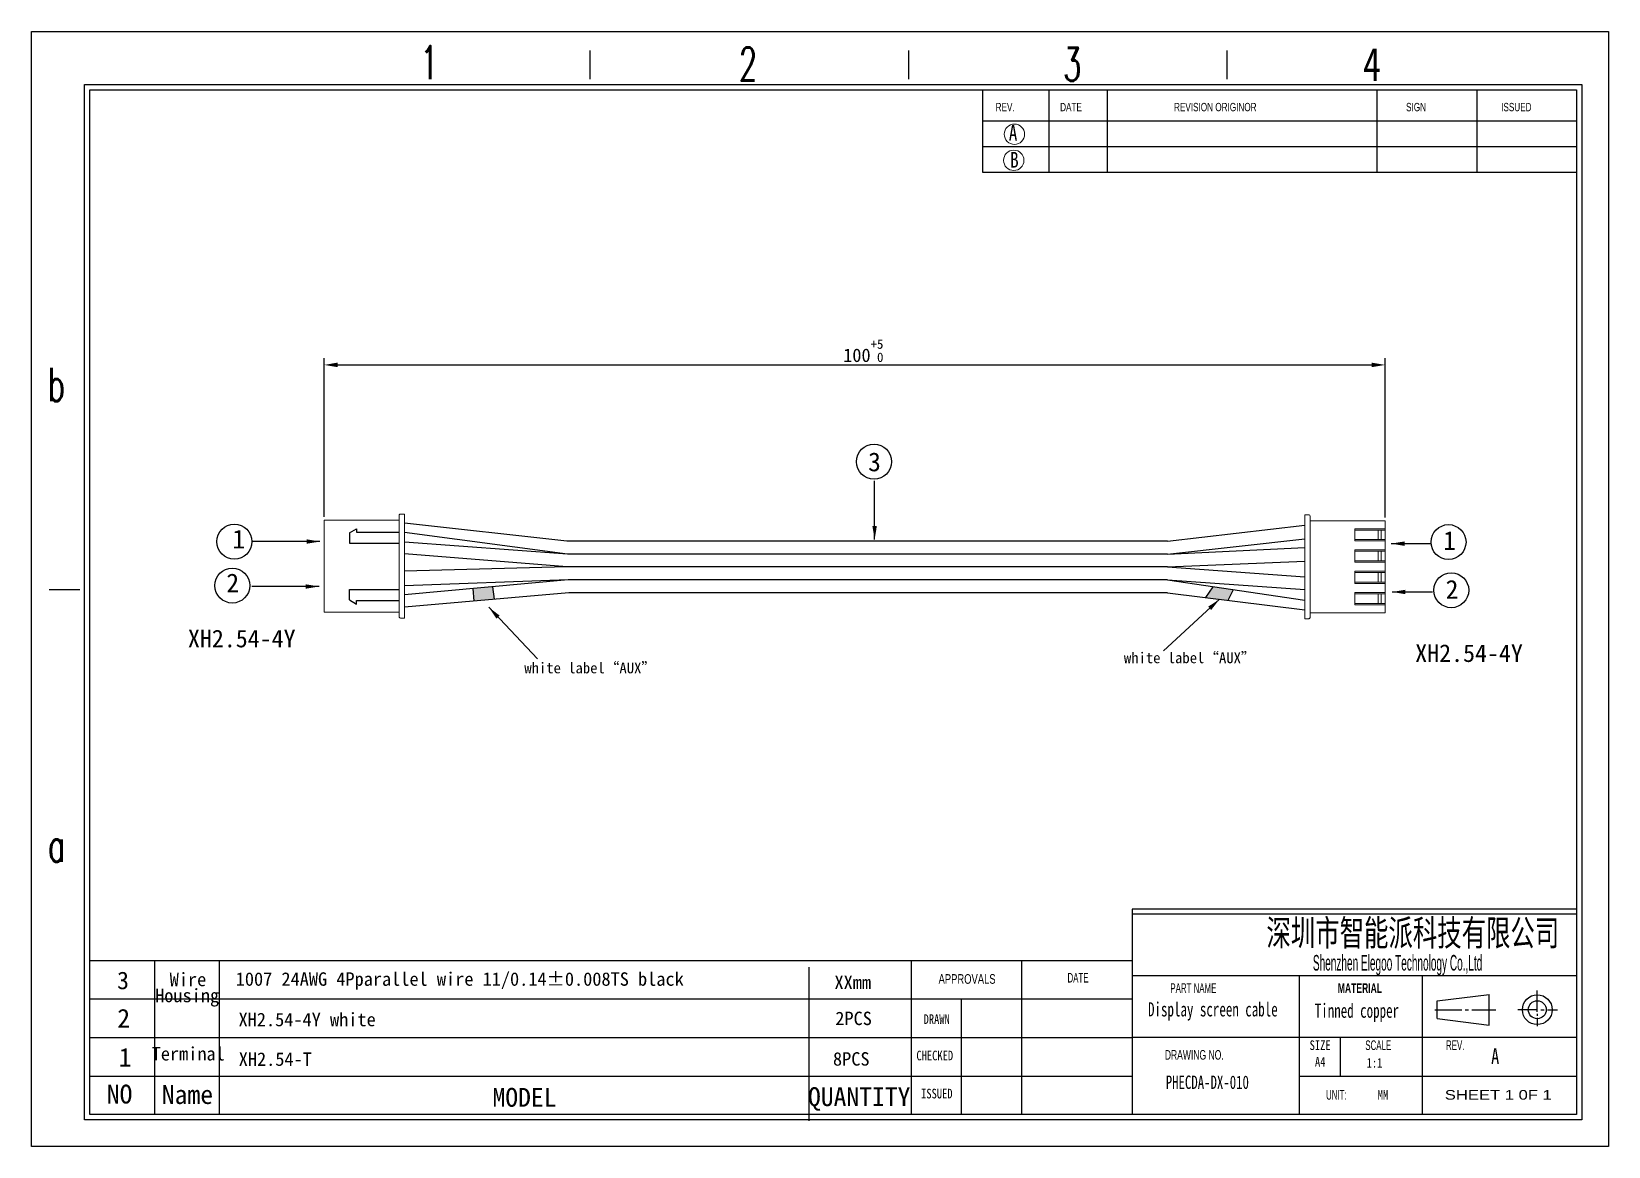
# Model space of a CAD drawing. Header units: millimetres. Extents: x 5 to 299, y 7 to 215.
import ezdxf

# ---------------------------------------------------------------- set-up
doc = ezdxf.new("R2010")
doc.units = ezdxf.units.MM
doc.header["$PDSIZE"] = -1
doc.linetypes.add('SLD-实线', pattern=[0])
doc.layers.add('SLD-0', color=179, linetype='SLD-实线')
doc.styles.add('SLDTEXTSTYLE0', font='', dxfattribs={"width": 0.67})
doc.styles.add('SLDTEXTSTYLE10', font='Gothic.ttf', dxfattribs={"width": 0.61171})
doc.styles.add('SLDTEXTSTYLE11', font='arialbd.ttf', dxfattribs={"width": 0.63516})
doc.styles.add('SLDTEXTSTYLE13', font='arial.ttf', dxfattribs={"width": 0.7584})
doc.styles.add('SLDTEXTSTYLE14', font='arial.ttf', dxfattribs={"width": 1.2324})
doc.styles.add('SLDTEXTSTYLE3', font='', dxfattribs={"width": 0.8})
doc.styles.add('SLDTEXTSTYLE4', font='simfang.ttf', dxfattribs={"width": 0.8})
doc.styles.add('SLDTEXTSTYLE5', font='', dxfattribs={"width": 0.8})
doc.styles.add('SLDTEXTSTYLE6', font='txt_____.ttf', dxfattribs={"width": 0.6365})
doc.styles.add('SLDTEXTSTYLE7', font='Gothic.ttf', dxfattribs={"width": 0.61171, "bigfont": 'bigfont'})
doc.styles.add('SLDTEXTSTYLE8', font='arial.ttf', dxfattribs={"width": 0.63516})
doc.styles.add('SLDTEXTSTYLE9', font='Gothic.ttf', dxfattribs={"width": 0.7304})
doc.styles.get("Standard").update_dxf_attribs({"font": ''})
doc.styles.get('SLDTEXTSTYLE0').set_extended_font_data('宋体')
doc.styles.get('SLDTEXTSTYLE3').set_extended_font_data('宋体')
doc.styles.get('SLDTEXTSTYLE5').set_extended_font_data('宋体', bold=True)
doc.styles.get('Standard').set_extended_font_data('宋体')
doc.dimstyles.new('ISO-25', dxfattribs={"dimtxt": 2.5, "dimasz": 2.5, "dimexe": 1.25, "dimexo": 0.625, "dimtad": 1, "dimtxsty": 'Standard', "dimcen": 2.5, "dimadec": 0, "dimazin": 0, "dimtfac": 1, "dimtmove": 0, "dimatfit": 3, "dimfxl": 1, "dimarcsym": 0})

# ---------------------------------------------------------------- blocks, each defined once
blk = doc.blocks.new('*D17')
at = {"color": 0, "lineweight": -2}
for p, q in [((59.74, 124.53), (59.74, 154.01)), ((62.24, 152.76), (254.57, 152.76)), ((257.07, 124.4), (257.07, 154.01))]:
    blk.add_line(p, q, dxfattribs=at)
at = {"color": 0}
for points in [[(62.24, 153.18), (62.24, 152.34), (59.74, 152.76)], [(254.57, 153.18), (254.57, 152.34), (257.07, 152.76)]]:
    blk.add_solid(points, dxfattribs=at)
at = {"layer": 'Defpoints', "color": 0}
for p in [(257.07, 152.76), (59.74, 123.91), (257.07, 123.78)]:
    blk.add_point(p, dxfattribs=at)
at = {"color": 0, "insert": (160.02, 157.47), "char_height": 2.5, "attachment_point": 5}
blk.add_mtext('\\P100{}{\\H0.7x;\\S+5^  0;}', dxfattribs=at)

msp = doc.modelspace()

# ---------------------------------------------------------------- hatches: boundary and pattern name
h = msp.add_hatch(color=256)
h.paths.add_polyline_path([(87.468, 111.168), (87.647, 108.84), (91.409, 109.168), (91.121, 111.5)])
h.paths.add_polyline_path([(225.12, 111.51), (223.737, 109.493), (227.883, 108.982), (228.862, 110.956)])

# ---------------------------------------------------------------- linework, layer by layer
for p, q in [((104.898, 119.973), (74.658, 123.311)), ((105.007, 117.573), (74.658, 121.56)), ((216.601, 119.973), (242.158, 122.954)), ((216.601, 117.573), (242.158, 120.378)), ((105.007, 117.573), (74.658, 119.809)), ((104.898, 115.173), (74.658, 117.591)), ((216.601, 117.573), (242.158, 118.826)), ((104.898, 115.173), (74.658, 114.4)), ((216.601, 115.173), (242.158, 116.233)), ((216.601, 115.173), (242.158, 113.361)), ((105.115, 112.773), (74.658, 111.638)), ((105.115, 112.773), (74.658, 110.003)), ((91.409, 109.168), (91.121, 111.5)), ((216.601, 112.773), (242.158, 108.986)), ((216.601, 112.773), (242.158, 111)), ((223.737, 109.493), (225.12, 111.51)), ((105.224, 110.373), (74.658, 107.708)), ((87.647, 108.84), (87.468, 111.168)), ((216.601, 110.373), (242.158, 107.222)), ((227.883, 108.982), (228.862, 110.956))]:
    msp.add_line(p, q)
at = {"color": 0}
for p, q in [((64.43, 121.51), (65.755, 122.295)), ((64.43, 121.51), (64.43, 119.577)), ((65.755, 122.295), (65.755, 121.637)), ((65.755, 121.637), (73.7, 121.637)), ((64.43, 119.577), (73.7, 119.577)), ((64.43, 110.993), (73.7, 110.993)), ((64.43, 109.061), (64.43, 110.993)), ((64.43, 109.061), (65.755, 108.275)), ((65.755, 108.275), (65.755, 108.934)), ((65.755, 108.934), (73.7, 108.934))]:
    msp.add_line(p, q, dxfattribs=at)
at = {"ltscale": 0.5}
for p, q in [((216.601, 119.973), (104.898, 119.973)), ((216.601, 117.573), (105.007, 117.573)), ((216.601, 115.173), (104.898, 115.173)), ((216.601, 112.773), (105.115, 112.773)), ((216.601, 110.373), (105.224, 110.373))]:
    msp.add_line(p, q, dxfattribs=at)
at = {"color": 179}
for p, q in [((28.187, 41.905), (28.187, 13.313)), ((40.19, 41.905), (40.189, 13.313)), ((178.291, 13.313), (178.291, 34.757)), ((16.184, 20.483), (210.014, 20.483))]:
    msp.add_line(p, q, dxfattribs=at)
at = {"color": 0, "lineweight": 0}
for points in [[(59.742, 123.907), (59.742, 116.439)], [(59.742, 123.907), (73.7, 123.907)], [(74.658, 125.024), (73.942, 125.024), (73.847, 125.003), (73.773, 124.95), (73.721, 124.876), (73.7, 124.782)], [(73.7, 124.782), (73.7, 108.275)], [(74.658, 125.024), (74.658, 108.275)], [(243.116, 124.652), (243.095, 124.747), (243.043, 124.82), (242.969, 124.873), (242.874, 124.894), (242.158, 124.894)], [(242.158, 122.292), (242.158, 124.894)], [(243.116, 122.292), (243.116, 124.652)], [(257.074, 123.778), (243.116, 123.778)], [(257.074, 122.292), (257.074, 123.778)], [(242.158, 105.543), (242.158, 122.292)], [(243.116, 105.786), (243.116, 122.292)], [(257.074, 122.292), (251.448, 122.292), (251.448, 120.028)], [(251.448, 122.05), (257.074, 122.05)], [(251.448, 120.27), (257.074, 120.27)], [(255.799, 120.27), (255.799, 122.05)], [(256.357, 120.27), (256.357, 122.05)], [(257.074, 114.129), (257.074, 122.292)], [(251.448, 120.028), (257.074, 120.028)], [(257.074, 118.332), (251.448, 118.332), (251.448, 116.067)], [(251.448, 118.089), (257.074, 118.089)], [(255.799, 116.309), (255.799, 118.089)], [(256.357, 116.309), (256.357, 118.089)], [(59.742, 116.439), (59.742, 108.275)], [(251.448, 116.309), (257.074, 116.309)], [(251.448, 116.067), (257.074, 116.067)], [(257.074, 114.371), (251.448, 114.371), (251.448, 112.106)], [(251.448, 114.129), (257.074, 114.129)], [(251.448, 112.348), (257.074, 112.348)], [(251.448, 112.106), (257.074, 112.106)], [(255.799, 112.348), (255.799, 114.129)], [(256.357, 112.348), (256.357, 114.129)], [(257.074, 106.66), (257.074, 114.129)], [(251.448, 108.145), (251.448, 110.41), (257.074, 110.41)], [(251.448, 110.168), (257.074, 110.168)], [(255.799, 108.388), (255.799, 110.168)], [(256.357, 108.388), (256.357, 110.168)], [(59.742, 108.275), (59.742, 106.79)], [(59.742, 106.79), (73.7, 106.79)], [(73.7, 108.275), (73.7, 105.915)], [(73.7, 105.915), (73.721, 105.821), (73.773, 105.747), (73.847, 105.694), (73.942, 105.673), (74.658, 105.673)], [(74.658, 108.275), (74.658, 105.673)], [(242.158, 105.543), (242.874, 105.543), (242.969, 105.565), (243.043, 105.617), (243.095, 105.691), (243.116, 105.786)], [(257.074, 106.66), (243.116, 106.66)], [(251.448, 108.388), (257.074, 108.388)], [(251.448, 108.145), (257.074, 108.145)]]:
    msp.add_lwpolyline(points, dxfattribs=at)
for centre in [(162.015, 134.757), (43.051, 119.883), (268.865, 119.794), (42.646, 111.722), (269.366, 110.856)]:
    msp.add_circle(centre, 3.255)
at = {"layer": 'SLD-0'}
for p, q in [((5.321, 214.768), (298.616, 214.768)), ((5.321, 7.388), (5.321, 214.768)), ((298.616, 214.768), (298.616, 7.388)), ((16.184, 13.313), (16.184, 203.905)), ((16.184, 203.905), (292.691, 203.905)), ((255.527, 203.905), (255.527, 188.607)), ((274.109, 203.905), (274.109, 188.607)), ((292.691, 203.905), (292.691, 13.313)), ((292.691, 13.313), (16.184, 13.313)), ((298.616, 7.388), (5.321, 7.388))]:
    msp.add_line(p, q, dxfattribs=at)
at = {"layer": 'SLD-0', "color": 6, "linetype": 'Continuous'}
for p, q in [((109.21, 205.88), (109.21, 211.263)), ((168.462, 205.88), (168.462, 211.263)), ((227.713, 205.88), (227.713, 211.263)), ((15.196, 12.325), (15.196, 204.892)), ((15.196, 204.892), (293.678, 204.892)), ((293.678, 204.892), (293.678, 12.325)), ((14.314, 110.947), (8.577, 110.947)), ((293.678, 12.325), (15.196, 12.325))]:
    msp.add_line(p, q, dxfattribs=at)
at = {"layer": 'SLD-0', "color": 179, "linetype": 'Continuous'}
for p, q in [((182.168, 203.905), (182.168, 188.607)), ((194.559, 203.905), (194.559, 188.607)), ((205.395, 203.905), (205.395, 188.607)), ((182.168, 198.168), (292.691, 198.168)), ((182.168, 193.388), (292.691, 193.388)), ((182.168, 188.607), (292.691, 188.607)), ((292.691, 51.556), (210.014, 51.556)), ((210.014, 51.556), (210.014, 13.313)), ((292.691, 50.6), (210.014, 50.6)), ((210.014, 41.905), (16.184, 41.905)), ((168.896, 41.905), (168.903, 13.313)), ((189.458, 41.905), (189.458, 13.313)), ((149.89, 40.74), (149.89, 12.147)), ((292.691, 39.127), (210.014, 39.127)), ((241.062, 39.127), (241.062, 13.313)), ((264.008, 13.313), (264.008, 39.127)), ((266.764, 34.448), (276.397, 35.632)), ((276.397, 29.94), (276.397, 35.632)), ((285.378, 32.443), (285.378, 36.41)), ((210.014, 34.757), (16.184, 34.757)), ((210.014, 34.757), (16.184, 34.757)), ((266.295, 32.827), (271.339, 32.827)), ((266.764, 31.2), (266.764, 34.448)), ((271.97, 32.827), (272.6, 32.827)), ((273.231, 32.827), (277.645, 32.827)), ((285.378, 32.827), (281.778, 32.827)), ((286.009, 32.827), (286.64, 32.827)), ((287.27, 32.827), (289.162, 32.827)), ((266.764, 31.2), (276.397, 29.94)), ((285.378, 32.06), (285.378, 31.677)), ((285.378, 31.294), (285.378, 29.761)), ((210.014, 27.609), (16.184, 27.609)), ((292.691, 27.654), (210.014, 27.654)), ((248.711, 27.654), (248.711, 20.483)), ((241.062, 20.483), (292.691, 20.483)), ((200.907, 13.313), (159.795, 13.313))]:
    msp.add_line(p, q, dxfattribs=at)
at = {"layer": 'SLD-0', "lineweight": 18}
for centre in [(188.131, 195.657), (188.009, 190.809)]:
    msp.add_circle(centre, 1.894, dxfattribs=at)
at = {"layer": 'SLD-0', "color": 179, "linetype": 'Continuous'}
for radius in [2.771, 1.669]:
    msp.add_circle((285.378, 32.827), radius, dxfattribs=at)

# ---------------------------------------------------------------- texts
for s, insert, char_height, width, attachment_point in [('3', (160.914, 136.475), 3.5, 3.94331, 1), ('1', (42.664, 122.116), 3.5, 3.12338, 1), ('1', (267.876, 121.839), 3.5, 3.12338, 1), ('2', (41.546, 113.954), 3.5, 3.12338, 1), ('2', (268.331, 112.755), 3.5, 3.12338, 1), ('XH2.54-4Y', (34.407, 103.499), 3.2708, 32.8442, 1), ('XH2.54-4Y', (262.669, 100.782), 3.2708, 32.8442, 1), ('white label“AUX”', (96.975, 97.392), 2, 27.2166, 1), ('white label“AUX”', (208.49, 99.281), 2, 26.0754, 1), ('3', (21.223, 36.589), 3.271, 7.65455, 7), ('Wire', (31.012, 39.697), 2.5, 7.89735, 1), ('1007 24AWG 4Pparallel wire 11/0.14{\\Ftxt|c134;%%P}0.008TS black', (43.296, 39.778), 2.5, 95.04874, 1), ('XXmm', (154.659, 39.162), 2.5, 9.70524, 1), (' Housing', (28.308, 36.717), 2.5, 7.48584, 1), ('{\\fSimSun|b0|i0|c134|p2;2}', (21.268, 32.982), 3.5, 3.84369, 1), ('\\pt20;XH2.54-4Y white', (43.826, 32.248), 2.5, 32.82062, 1), ('2PCS', (154.814, 32.461), 2.5, 9.70524, 1), ('{\\fSimSun|b0|i0|c134|p2;1}', (21.548, 25.717), 3.5, 5.63403, 1), ('Terminal', (27.663, 25.883), 2.5, 7.89735, 1), ('XH2.54-T', (43.856, 24.885), 2.5, 19.14638, 1), ('8PCS', (154.382, 24.923), 2.5, 9.70524, 1), ('{\\f@SimSun|b0|i0|c134|p2;\\W0.7;PHECDA-DX-010}', (216.27, 20.586), 2.5, 40.28507, 1), ('NO', (19.321, 18.878), 3.5, 10.0429, 1), ('Name', (29.561, 18.796), 3.5, 10.0429, 1), ('MODEL', (91.058, 18.281), 3.5, 10.0429, 1), ('QUANTITY', (149.737, 18.399), 3.5, 10.0429, 1)]:
    msp.add_mtext(s, dxfattribs=dict(insert=insert, char_height=char_height, width=width, attachment_point=attachment_point))
at = {"layer": 'SLD-0'}
for s, insert, char_height, attachment_point, style in [('1', (77.62, 212.065), 6.172, 1, 'SLDTEXTSTYLE6'), ('2', (136.897, 211.821), 6.172, 1, 'SLDTEXTSTYLE6'), ('3', (197.216, 211.759), 6.172, 1, 'SLDTEXTSTYLE6'), ('4', (252.95, 211.753), 6.172, 1, 'SLDTEXTSTYLE5'), ('A', (187.087, 197.38), 2.903, 1, 'SLDTEXTSTYLE5'), ('B', (187.341, 192.365), 2.903, 1, 'SLDTEXTSTYLE5'), ('b', (8.344, 152.186), 6.172, 1, 'SLDTEXTSTYLE6'), ('a', (8.389, 66.517), 6.172, 1, 'SLDTEXTSTYLE6'), ('{\\fSimSun|b0|i0|c134|p2;\\W0.689;深圳市智能派科技有限公司}', (262.232, 49.545), 4.82808, 2, 'SLDTEXTSTYLE11'), ('{\\fSimSun|b0|i0|c134|p2;\\C0;A}', (276.798, 25.648), 2.91042, 1, 'SLDTEXTSTYLE13')]:
    msp.add_mtext(s, dxfattribs=dict(at, insert=insert, char_height=char_height, attachment_point=attachment_point, style=style))
at = {"layer": 'SLD-0', "color": 179}
for s, insert, char_height, attachment_point, style in [('REV.', (184.638, 201.494), 1.5536, 1, 'SLDTEXTSTYLE9'), ('DATE', (196.636, 201.494), 1.5536, 1, 'SLDTEXTSTYLE9'), ('REVISION ORIGINOR', (217.817, 201.494), 1.55363, 1, 'SLDTEXTSTYLE9'), ('SIGN', (260.976, 201.494), 1.5536, 1, 'SLDTEXTSTYLE9'), ('ISSUED', (278.657, 201.494), 1.5536, 1, 'SLDTEXTSTYLE9'), ('{\\W0.46;Shenzhen Elegoo Technology Co.,Ltd}', (259.396, 43.008), 2.91042, 2, 'SLDTEXTSTYLE13'), ('APPROVALS', (179.324, 39.44), 1.7927, 2, 'SLDTEXTSTYLE9'), ('DATE', (199.958, 39.671), 1.7927, 2, 'SLDTEXTSTYLE7'), ('PART NAME', (221.414, 37.739), 1.7927, 2, 'SLDTEXTSTYLE10'), ('MATERIAL', (252.389, 37.739), 1.7927, 2, 'SLDTEXTSTYLE11'), ('DRAWN', (173.672, 31.966), 1.7927, 2, 'SLDTEXTSTYLE4'), ('SIZE', (244.988, 27.115), 1.7927, 2, 'SLDTEXTSTYLE4'), ('SCALE', (255.798, 27.115), 1.7927, 2, 'SLDTEXTSTYLE7'), ('REV.', (270.119, 27.115), 1.7927, 2, 'SLDTEXTSTYLE7'), ('CHECKED', (173.312, 25.199), 1.7927, 2, 'SLDTEXTSTYLE4'), ('DRAWING NO.', (221.579, 25.323), 1.79265, 2, 'SLDTEXTSTYLE8'), ('A4', (244.999, 24.047), 1.7927, 2, 'SLDTEXTSTYLE4'), ('1:1', (255.106, 23.839), 1.7927, 2, 'SLDTEXTSTYLE3'), ('ISSUED', (173.697, 18.119), 1.7927, 2, 'SLDTEXTSTYLE4'), ('UNIT:', (248.008, 17.885), 1.7927, 2, 'SLDTEXTSTYLE7'), ('MM', (256.67, 17.885), 1.7927, 2, 'SLDTEXTSTYLE3'), ('SHEET 1 0F 1', (278.129, 17.885), 1.79265, 2, 'SLDTEXTSTYLE14')]:
    msp.add_mtext(s, dxfattribs=dict(at, insert=insert, char_height=char_height, attachment_point=attachment_point, style=style))
at = {"layer": 'SLD-0', "color": 0, "char_height": 2.64583, "attachment_point": 2, "style": 'SLDTEXTSTYLE0'}
for s, insert in [('Display screen cable', (225.039, 34.218)), ('Tinned copper', (251.83, 33.969))]:
    msp.add_mtext(s, dxfattribs=dict(at, insert=insert))

# ---------------------------------------------------------------- dimensions: what is measured, and where the dimension line sits
dim = msp.add_linear_dim(base=(257.074, 152.761), p1=(59.742, 123.907), p2=(257.074, 123.778), text='\\P100{}{\\H0.7x;\\S+5^  0;}', dimstyle='ISO-25')
dim.commit()
dim.dimension.update_dxf_attribs({"geometry": '*D17', "text_midpoint": (160.021, 152.761), "dimtype": 160})

# ---------------------------------------------------------------- leaders
for points in [[(162.128, 120.274), (162.128, 131.192)], [(58.968, 119.905), (46.465, 119.905)], [(258.195, 119.513), (265.505, 119.513)], [(58.8, 111.54), (46.297, 111.54)], [(226.289, 109.179), (215.836, 99.58)], [(258.358, 110.527), (265.878, 110.527)], [(90.365, 107.676), (99.412, 98.078)]]:
    msp.add_leader(points, dimstyle='ISO-25', override={"dimgap": 0.625, "dimtad": 0})

doc.saveas('drawing.dxf')
